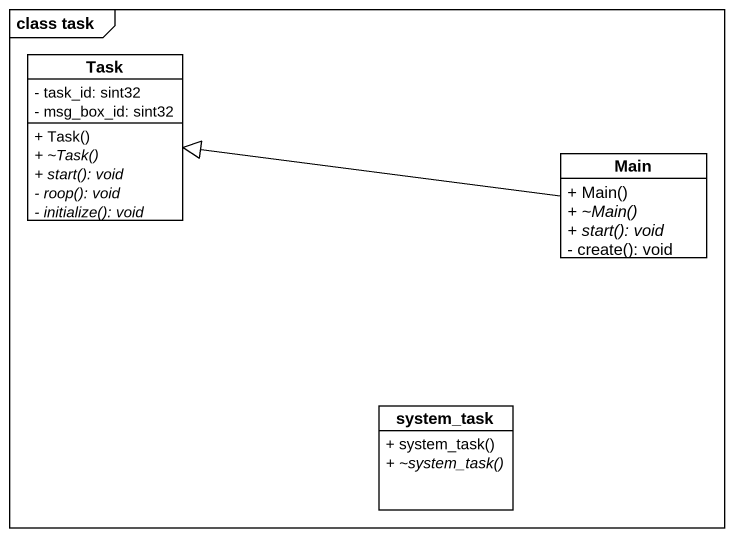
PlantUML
@startuml
mainframe class task
hide circle
hide empty members
skinparam classAttributeIconSize 0
class Task {
  - task_id: sint32
  - msg_box_id: sint32
  + Task()
  {abstract} + ~Task()
  {abstract} + start(): void
  {abstract} - roop(): void
  {abstract} - initialize(): void
}
class Main {
  + Main()
  {abstract} + ~Main()
  {abstract} + start(): void
  - create(): void
}
class system_task {
  + system_task()
  {abstract} + ~system_task()
}
Main -left-|> Task
@enduml
